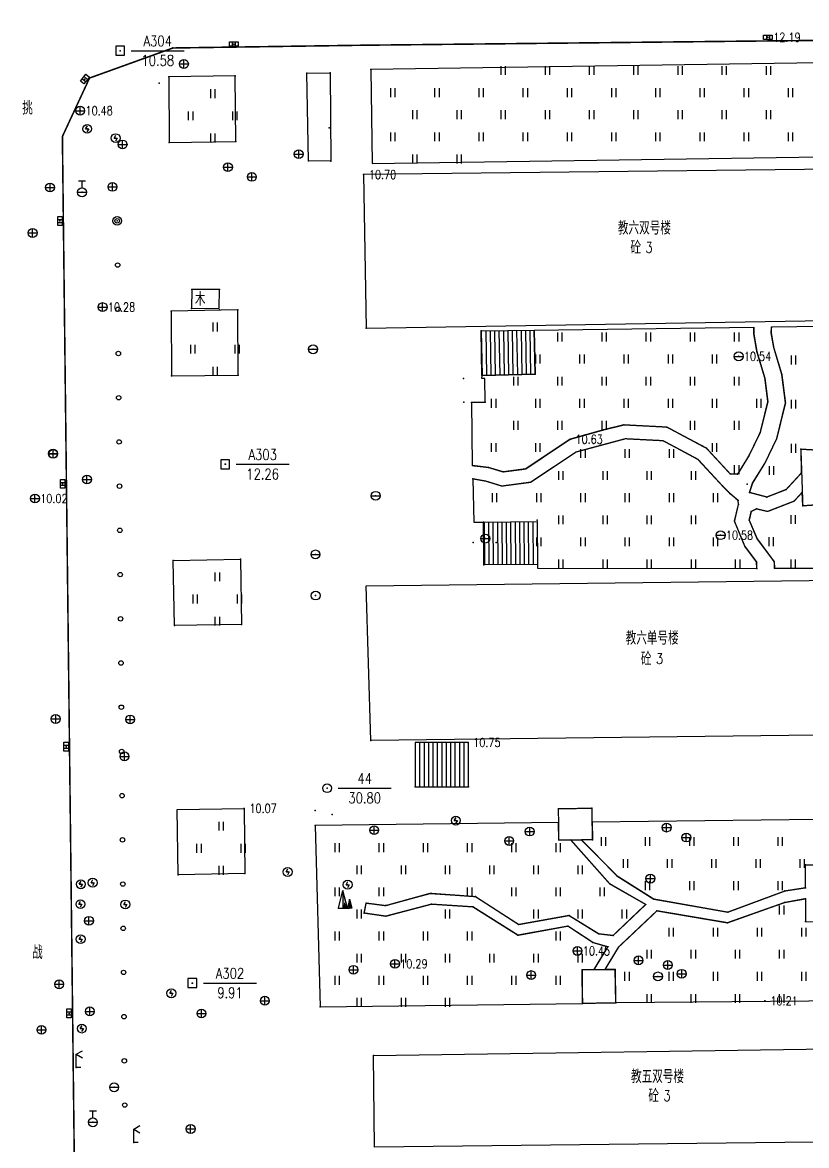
# Model space of a CAD drawing. Extents: x 940 to 2162, y 608 to 1562.
# Drawn here: x 1212.4 to 1301.1, y 1286.7 to 1413.7 of the extents above; entities that cross this region are included whole.
import ezdxf
from ezdxf.enums import TextEntityAlignment as Align

# ---------------------------------------------------------------- set-up
doc = ezdxf.new("R2010")
doc.units = 0
doc.header["$LTSCALE"] = 0.5
doc.header["$PDSIZE"] = 0.2
doc.linetypes.add('X3', pattern=[5, 4, -1])
doc.layers.get('0').update_dxf_attribs({"linetype": 'CONTINUOUS'})
doc.layers.add('ASSIST', color=7, linetype='CONTINUOUS', plot=False)
for name, color, linetype in [('DLDW', 11, 'CONTINUOUS'), ('DLSS', 4, 'CONTINUOUS'), ('GCD', 1, 'CONTINUOUS'), ('GXYZ', 2, 'CONTINUOUS'), ('JMD', 6, 'CONTINUOUS'), ('KZD', 1, 'CONTINUOUS'), ('ZBTZ', 3, 'CONTINUOUS'), ('ZDH', 1, 'CONTINUOUS')]:
    doc.layers.add(name, color=color, linetype=linetype)
doc.styles.add('HZ', font='rs.shx', dxfattribs={"width": 0.8, "bigfont": 'hztxt.shx'})
doc.linetypes.add('1161', pattern='A,0,[149,AAA.SHX,S=0.15,R=0,X=0,Y=0],-1.6', length=1.6)

# ---------------------------------------------------------------- blocks, each defined once
blk = doc.blocks.new('gc052')
for p, q in [((0, 3), (1.39, 3.8)), ((0, 3), (1.39, 2.2)), ((0, 0), (0, 3)), ((1, 0), (0, 0))]:
    blk.add_line(p, q)
blk = doc.blocks.new('*U21')
at = {"linetype": 'Continuous'}
for points in [[(1.33, 1.33), (2, 0), (1, 4)], [(1.33, 1.33), (1, 4), (1, 0)], [(1.33, 1.33), (1, 0), (2, 0)]]:
    blk.add_solid(points, dxfattribs=at)
blk = doc.blocks.new('*U20')
at = {"linetype": 'Continuous'}
for points in [[(2.67, 0.67), (2.5, 2), (2.5, 0)], [(2.67, 0.67), (3, 0), (2.5, 2)], [(2.67, 0.67), (2.5, 0), (3, 0)]]:
    blk.add_solid(points, dxfattribs=at)
blk = doc.blocks.new('gc021')
for p, q in [((2, 0), (1, 4)), ((1, 4), (1, 0)), ((1, 0), (2, 0)), ((2.5, 0), (2.5, 2)), ((2.5, 2), (3, 0)), ((3, 0), (2.5, 0))]:
    blk.add_line(p, q)
for points in [[(0, 0), (1, 4)], [(1, 4), (1, 0), (2, 0)], [(0, 0), (1, 0)], [(2.5, 2), (2, 0), (2.5, 0)]]:
    blk.add_lwpolyline(points)
at = {"linetype": 'Continuous'}
for name in ['*U21', '*U20']:
    blk.add_blockref(name, (0, 0), dxfattribs=at)
blk = doc.blocks.new('gc133')
for p, q in [((-0.8, 2.6), (0.8, 2.6)), ((0, 1), (0, 2.6)), ((-1, 0), (1, 0))]:
    blk.add_line(p, q)
blk.add_circle((0, 0), 1)
blk = doc.blocks.new('gc042')
blk.add_line((-1, 0), (1, 0))
blk.add_circle((0, 0), 1)
blk = doc.blocks.new('gc041')
for p, q in [((-1, 0.5), (1, 0.5)), ((-1, -0.5), (-1, 0.5)), ((-0.33, 0.5), (-0.33, -0.5)), ((0.33, 0.5), (0.33, -0.5)), ((1, 0.5), (1, -0.5)), ((1, -0.5), (-1, -0.5))]:
    blk.add_line(p, q)
blk = doc.blocks.new('gc043')
for p, q in [((-1, 0), (1, 0)), ((0, -1), (0, 1))]:
    blk.add_line(p, q)
blk.add_circle((0, 0), 1)
blk = doc.blocks.new('gc050')
for p, q in [((-0.35, 0), (0.05, 0.69)), ((-0.35, 0), (0.35, 0)), ((0.35, 0), (-0.06, -0.69))]:
    blk.add_line(p, q)
blk.add_circle((0, 0), 1)
blk = doc.blocks.new('gc188')
blk.add_circle((0, 0), 1)
blk = doc.blocks.new('gc170')
at = {"linetype": 'Continuous'}
blk.add_circle((0, 0), 0.5, dxfattribs=at)
blk = doc.blocks.new('GC200')
at = {"linetype": 'Continuous', "const_width": 0.2, "flags": 128}
blk.add_lwpolyline([(-0.1, 0, 1), (0.1, 0, 1)], format="xyb", close=True, dxfattribs=at)
blk = doc.blocks.new('gc257')
blk.add_circle((0, 0), 1)
blk.add_point((0, 0))
blk = doc.blocks.new('gc323')
at = {"flags": 128}
for points in [[(-0.5, 0), (-0.5, 2)], [(0.5, 0), (0.5, 2)]]:
    blk.add_lwpolyline(points, dxfattribs=at)
blk = doc.blocks.new('gc261')
blk.add_lwpolyline([(-1, -1), (1, -1), (1, 1), (-1, 1)], close=True)
blk.add_point((0, 0))

msp = doc.modelspace()

# ---------------------------------------------------------------- linework, layer by layer
at = {"layer": 'ASSIST', "linetype": 'Continuous', "flags": 128}
for points in [[(1264.29, 1378.8), (1270.3, 1378.9), (1270.39, 1373.9), (1264.38, 1373.77)], [(1264.55, 1357.19), (1270.62, 1357.24), (1270.66, 1352.39), (1264.58, 1352.35)], [(1256.83, 1327.25), (1262.86, 1327.25), (1262.86, 1332.27), (1256.83, 1332.27)]]:
    msp.add_lwpolyline(points, close=True, dxfattribs=at)
at = {"layer": 'DLSS', "linetype": 'Continuous', "const_width": 0.175, "flags": 128}
msp.add_lwpolyline([(1216.91, 1400.79), (1219.98, 1407.4), (1229.42, 1410.8), (1250.92, 1411.11), (1311.19, 1411.75), (1376.78, 1412.59), (1417.27, 1413.42), (1464.48, 1413.6), (1466.04, 1413.51), (1469.01, 1412.49), (1470.72, 1410.79), (1472.65, 1406.1), (1472.65, 1402.07), (1472.92, 1379.64), (1472.95, 1376.26), (1473.17, 1359.79), (1473.21, 1355.64), (1474.02, 1285.2)], dxfattribs=at)
at = {"layer": 'DLSS', "linetype": 'Continuous', "const_width": 0.175, "elevation": 10.24, "flags": 128}
msp.add_lwpolyline([(1334.91, 1208.64), (1333.13, 1205.64), (1231.83, 1204.43), (1225.12, 1206.48), (1221.87, 1209.53), (1220, 1212.53), (1219.11, 1216.6), (1219.04, 1217.81), (1216.91, 1400.79)], dxfattribs=at)
at = {"layer": 'DLSS', "linetype": 'X3', "const_width": 0.15, "elevation": 10.46, "flags": 128}
for points in [[(1263.3, 1363.57), (1265.13, 1363.36), (1266.77, 1362.86), (1269.34, 1363.19), (1274.36, 1366.55), (1278.12, 1367.6), (1280.45, 1368.18), (1285.3, 1367.93), (1289.79, 1365.53), (1292.46, 1362.64), (1293.31, 1362.62), (1294.62, 1364.76), (1295.86, 1367.32), (1296.71, 1370.79), (1296.38, 1373.46), (1295.47, 1376.47), (1295.13, 1378.44), (1295.13, 1379.16)], [(1300.62, 1360.56), (1299.69, 1359.55), (1296.7, 1358.39), (1295.44, 1358.68), (1294.83, 1358.38), (1294.61, 1357.42), (1295.51, 1355.28), (1297.45, 1352.69), (1297.46, 1351.97)]]:
    msp.add_lwpolyline(points, dxfattribs=at)
at = {"layer": 'DLSS', "linetype": 'X3', "flags": 128}
for points in [[(1297.12, 1379.14, 0.15, 0.15, 0), (1297.11, 1378.6, 0.15, 0.15, 0), (1297.4, 1376.92, 0.15, 0.15, 0), (1298.32, 1373.87, 0.15, 0.15, 0), (1298.73, 1370.67, 0.15, 0.15, 0), (1297.74, 1366.65, 0.15, 0.15, 0), (1296.37, 1363.81, 0.15, 0.15, 0), (1295, 1361.58, 0.15, 0.15, 0), (1294.66, 1360.54, 0.15, 0.15, 0), (1296.61, 1360.02, 0.15, 0.15, 0), (1298.79, 1360.86, 0.15, 0.15, 0), (1300.49, 1362.7, 0, 0, 0)], [(1295.48, 1351.95, 0.15, 0.15, 0), (1295.46, 1352.69, 0.15, 0.15, 0), (1294.11, 1354.48, 0.15, 0.15, 0), (1292.95, 1357.28, 0.15, 0.15, 0), (1293.39, 1359.18, 0.15, 0.15, 0), (1293.35, 1359.61, 0.15, 0.15, 0), (1293.14, 1359.83, 0.15, 0.15, 0), (1292.42, 1360.43, 0.15, 0.15, 0), (1291.58, 1361.29, 0.15, 0.15, 0), (1291.31, 1361.58, 0.15, 0.15, 0), (1288.82, 1364.28, 0.15, 0.15, 0), (1284.87, 1366.39, 0.15, 0.15, 0), (1280.6, 1366.61, 0.15, 0.15, 0), (1275.02, 1365.11, 0.15, 0.15, 0), (1269.9, 1361.69, 0.15, 0.15, 0), (1266.63, 1361.26, 0.15, 0.15, 0), (1264.81, 1361.82, 0.15, 0.15, 0), (1263.34, 1362.08, 0, 0, 0)], [(1274.42, 1321.24, 0.15, 0.15, 0), (1278.84, 1316.27, 0.15, 0.15, 0), (1282.91, 1313.95, 0.15, 0.15, 0), (1279.22, 1310.44, 0.15, 0.15, 0), (1277.62, 1310.62, 0.15, 0.15, 0), (1274.23, 1312.7, 0.15, 0.15, 0), (1268.54, 1311.68, 0.15, 0.15, 0), (1263.64, 1314.83, 0.15, 0.15, 0), (1258.52, 1315.2, 0.15, 0.15, 0), (1253.48, 1313.81, 0.15, 0.15, 0), (1251.27, 1314.1, 0.15, 0.15, 0), (1251.05, 1312.98, 0.15, 0.15, 0), (1253.51, 1312.62, 0.15, 0.15, 0), (1258.67, 1313.98, 0.15, 0.15, 0), (1263.33, 1313.68, 0.15, 0.15, 0), (1268.45, 1310.46, 0.15, 0.15, 0), (1274.11, 1311.5, 0.15, 0.15, 0), (1276.91, 1309.65, 0.15, 0.15, 0), (1278.63, 1309.15, 0.15, 0.15, 0), (1277.07, 1306.59, 0, 0, 0)], [(1275.64, 1321.25, 0.15, 0.15, 0), (1279.65, 1317.19, 0.15, 0.15, 0), (1283.84, 1314.55, 0.15, 0.15, 0), (1292.19, 1313.07, 0.15, 0.15, 0), (1298.66, 1315.47, 0.15, 0.15, 0), (1300.98, 1315.83, 0, 0, 0)], [(1278.31, 1306.59, 0.15, 0.15, 0), (1279.86, 1309.15, 0.15, 0.15, 0), (1284.18, 1313.23, 0.15, 0.15, 0), (1292.16, 1311.88, 0.15, 0.15, 0), (1298.61, 1314.16, 0.15, 0.15, 0), (1300.98, 1314.6, 0, 0, 0)]]:
    msp.add_lwpolyline(points, format="xyseb", dxfattribs=at)
at = {"layer": 'DLSS', "linetype": 'X3', "const_width": 0.15, "flags": 128}
for points, elevation in [([(1300.69, 1359.03), (1300.47, 1365.43), (1304.17, 1365.22), (1304.2, 1364.48), (1304.26, 1359.69), (1304.24, 1359.27)], 10.59), ([(1276.82, 1324.82), (1276.87, 1321.27), (1273.07, 1321.22), (1273.03, 1324.77)], 10.33), ([(1279.46, 1306.59), (1279.52, 1302.82), (1275.76, 1302.76), (1275.73, 1306.56)], 10.31)]:
    msp.add_lwpolyline(points, close=True, dxfattribs=dict(at, elevation=elevation))
at = {"layer": 'JMD', "linetype": 'Continuous'}
for p, q in [((1264.29, 1378.8), (1270.3, 1378.9)), ((1264.3, 1378.8), (1264.39, 1373.77)), ((1264.8, 1378.8), (1264.89, 1373.78)), ((1265.3, 1378.81), (1265.39, 1373.79)), ((1265.8, 1378.82), (1265.89, 1373.8)), ((1266.3, 1378.83), (1266.39, 1373.81)), ((1266.8, 1378.84), (1266.89, 1373.82)), ((1267.3, 1378.85), (1267.39, 1373.84)), ((1267.8, 1378.86), (1267.89, 1373.85)), ((1268.3, 1378.86), (1268.39, 1373.86)), ((1268.8, 1378.87), (1268.89, 1373.87)), ((1269.3, 1378.88), (1269.39, 1373.88)), ((1269.8, 1378.89), (1269.89, 1373.89)), ((1270.3, 1378.9), (1270.39, 1373.9)), ((1270.39, 1373.9), (1264.38, 1373.77)), ((1264.55, 1357.19), (1270.62, 1357.24)), ((1264.62, 1357.19), (1264.66, 1352.35)), ((1265.12, 1357.2), (1265.16, 1352.35)), ((1265.62, 1357.2), (1265.66, 1352.36)), ((1266.12, 1357.2), (1266.16, 1352.36)), ((1266.62, 1357.21), (1266.66, 1352.36)), ((1267.12, 1357.21), (1267.16, 1352.37)), ((1267.62, 1357.22), (1267.66, 1352.37)), ((1268.12, 1357.22), (1268.16, 1352.37)), ((1268.62, 1357.22), (1268.66, 1352.38)), ((1269.12, 1357.23), (1269.16, 1352.38)), ((1269.62, 1357.23), (1269.66, 1352.39)), ((1270.12, 1357.23), (1270.16, 1352.39)), ((1270.62, 1357.24), (1270.66, 1352.39)), ((1270.66, 1352.39), (1264.58, 1352.35)), ((1262.86, 1332.27), (1256.83, 1332.27)), ((1256.86, 1327.25), (1256.86, 1332.27)), ((1257.36, 1327.25), (1257.36, 1332.27)), ((1257.86, 1327.25), (1257.86, 1332.27)), ((1258.36, 1327.25), (1258.36, 1332.27)), ((1258.86, 1327.25), (1258.86, 1332.27)), ((1259.36, 1327.25), (1259.36, 1332.27)), ((1259.86, 1327.25), (1259.86, 1332.27)), ((1260.36, 1327.25), (1260.36, 1332.27)), ((1260.86, 1327.25), (1260.86, 1332.27)), ((1261.36, 1327.25), (1261.36, 1332.27)), ((1261.86, 1327.25), (1261.86, 1332.27)), ((1262.36, 1327.25), (1262.36, 1332.27)), ((1262.86, 1327.25), (1262.86, 1332.27)), ((1256.83, 1327.25), (1262.86, 1327.25))]:
    msp.add_line(p, q, dxfattribs=at)
at = {"layer": 'JMD', "linetype": 'Continuous', "flags": 128}
for points, elevation in [([(1314.19, 1397.22), (1250.99, 1396.48), (1251.28, 1379.1), (1314.48, 1380.17), (1314.19, 1397.22)], 14.32), ([(1251.79, 1332.47), (1251.28, 1349.97), (1317.04, 1350.76), (1317.21, 1336.85), (1311.67, 1336.78), (1311.71, 1333.19), (1251.79, 1332.47)], 10.73), ([(1252.11, 1296.85), (1308.78, 1297.68), (1308.77, 1301.11), (1315.05, 1301.18), (1315.23, 1287.22), (1252.21, 1286.51), (1252.11, 1296.85)], 10.68)]:
    msp.add_lwpolyline(points, close=True, dxfattribs=dict(at, elevation=elevation))
msp.add_lwpolyline([(1234.7, 1383.5), (1231.56, 1383.47), (1231.5, 1381.34), (1234.64, 1381.37)], close=True, dxfattribs=at)
at = {"layer": 'KZD', "linetype": 'Continuous'}
for p, q in [((1224.7, 1410.49), (1230.7, 1410.49)), ((1236.57, 1363.72), (1242.57, 1363.72)), ((1248.11, 1327.09), (1254.11, 1327.09)), ((1232.87, 1305.06), (1238.87, 1305.06))]:
    msp.add_line(p, q, dxfattribs=at)
at = {"layer": 'ZBTZ', "linetype": '1161', "flags": 128}
for points, elevation in [([(1315.48, 1398.68), (1315.21, 1409.3), (1251.81, 1408.37), (1251.96, 1397.75)], 14.43), ([(1228.94, 1407.55), (1229, 1400.13), (1236.54, 1400.24), (1236.46, 1407.64)], 10.89), ([(1263.33, 1362.07), (1263.46, 1357.16), (1264.55, 1357.19), (1270.62, 1357.24), (1270.66, 1352.39), (1270.66, 1351.97), (1295.48, 1351.95), (1295.46, 1352.69), (1294.11, 1354.48), (1292.95, 1357.28), (1293.39, 1359.18), (1293.35, 1359.61), (1293.14, 1359.83), (1292.42, 1360.43), (1291.58, 1361.29), (1291.31, 1361.58), (1288.82, 1364.28), (1284.87, 1366.39), (1280.6, 1366.61), (1275.02, 1365.11), (1269.9, 1361.69), (1266.63, 1361.26), (1264.81, 1361.82), (1263.34, 1362.08)], 10.46), ([(1229.46, 1352.85), (1237.06, 1353), (1237.17, 1345.6), (1229.58, 1345.49)], 10.16), ([(1237.47, 1324.81), (1237.55, 1317.43), (1230.01, 1317.3), (1229.88, 1324.67)], 10.07), ([(1275.76, 1302.76), (1275.73, 1306.56), (1277.07, 1306.59), (1278.63, 1309.15), (1276.91, 1309.65), (1274.11, 1311.5), (1268.45, 1310.46), (1263.33, 1313.68), (1258.67, 1313.98), (1253.51, 1312.62), (1251.05, 1312.98), (1251.27, 1314.1), (1253.48, 1313.81), (1258.52, 1315.2), (1263.64, 1314.83), (1268.54, 1311.68), (1274.23, 1312.7), (1277.62, 1310.62), (1279.22, 1310.44), (1282.91, 1313.95), (1278.84, 1316.27), (1274.42, 1321.24), (1273.07, 1321.22), (1273.05, 1323.2), (1245.51, 1322.88), (1246.08, 1302.37)], 10.21)]:
    msp.add_lwpolyline(points, close=True, dxfattribs=dict(at, elevation=elevation))
at = {"layer": 'ZBTZ', "linetype": 'Continuous', "elevation": 11.24, "flags": 128}
msp.add_lwpolyline([(1244.56, 1407.96), (1247.21, 1407.99), (1247.27, 1398), (1244.76, 1398.02)], close=True, dxfattribs=at)
at = {"layer": 'ZBTZ', "linetype": '1161', "flags": 128}
for points in [[(1229.2, 1381.05), (1229.26, 1373.74), (1236.81, 1373.8), (1236.76, 1381.2)], [(1263.3, 1363.57), (1263.22, 1370.74), (1264.73, 1370.76), (1264.7, 1373.44), (1264.38, 1373.44), (1264.39, 1373.77), (1270.39, 1373.9), (1270.3, 1378.88), (1295.13, 1379.24), (1295.13, 1379.16), (1295.13, 1378.44), (1295.47, 1376.47), (1296.38, 1373.46), (1296.71, 1370.79), (1295.86, 1367.32), (1294.62, 1364.76), (1293.31, 1362.62), (1292.46, 1362.64), (1289.79, 1365.53), (1285.3, 1367.93), (1280.45, 1368.18), (1278.12, 1367.6), (1274.36, 1366.55), (1269.34, 1363.19), (1266.77, 1362.86), (1265.13, 1363.36), (1263.3, 1363.57)], [(1297.12, 1379.27), (1305.75, 1379.39), (1305.87, 1374.41), (1313.45, 1374.6), (1313.52, 1364.58), (1304.2, 1364.48), (1304.2, 1365.22), (1300.47, 1365.43), (1300.49, 1362.7), (1298.79, 1360.86), (1296.61, 1360.02), (1294.66, 1360.54), (1295, 1361.58), (1296.37, 1363.81), (1297.74, 1366.65), (1298.73, 1370.67), (1298.32, 1373.87), (1297.4, 1376.92), (1297.11, 1378.6), (1297.12, 1379.14)], [(1313.62, 1359.79), (1304.26, 1359.69), (1304.24, 1359.27), (1300.69, 1359.03), (1300.62, 1360.56), (1299.69, 1359.55), (1296.7, 1358.39), (1295.44, 1358.68), (1294.83, 1358.38), (1294.61, 1357.42), (1295.51, 1355.28), (1297.45, 1352.69), (1297.46, 1351.97), (1313.62, 1351.97)], [(1302.27, 1318.44), (1302.33, 1323.54), (1276.84, 1323.24), (1276.87, 1321.27), (1275.64, 1321.25), (1279.65, 1317.19), (1283.84, 1314.55), (1292.19, 1313.07), (1298.66, 1315.47), (1300.98, 1315.83), (1300.99, 1318.43)], [(1300.98, 1314.6), (1301, 1312.02), (1304.94, 1312), (1304.9, 1312.8), (1314.45, 1312.84), (1314.49, 1303.11), (1279.52, 1302.82), (1279.46, 1306.59), (1278.31, 1306.59), (1279.86, 1309.15), (1284.18, 1313.23), (1292.16, 1311.88), (1298.61, 1314.16), (1300.98, 1314.6)]]:
    msp.add_lwpolyline(points, close=True, dxfattribs=at)
at = {"layer": 'ZDH', "linetype": 'Continuous'}
for p in [(1236.3, 1411.24, 10.88), (1250.92, 1411.11, 11.19), (1296.73, 1412.01, 12.19), (1229.42, 1410.8, 10.72), (1230.66, 1408.99, 10.93), (1219.46, 1407.28, 10.41), (1219.98, 1407.4, 10.43), (1228.94, 1407.55, 10.89), (1236.46, 1407.64, 11.06), (1244.56, 1407.96, 11.24), (1247.21, 1407.99, 11.31), (1251.81, 1408.37, 11.36), (1227.86, 1406.82, 10.83), (1218.92, 1403.71, 10.48), (1219.71, 1401.66, 10.48), (1247.1, 1401.77, 11.17), (1216.91, 1400.79, 10.26), (1222.93, 1400.61, 10.52), (1223.72, 1399.89, 10.52), (1229, 1400.13, 10.61), (1236.54, 1400.24, 10.74), (1243.65, 1398.79, 10.66), (1243.68, 1398.77, 10.66), (1235.64, 1397.32, 10.59), (1244.76, 1398.02, 10.59), (1247.27, 1398, 10.59), (1238.35, 1396.22, 10.6), (1238.38, 1396.2, 10.6), (1250.99, 1396.48, 10.7), (1215.51, 1395.02, 10.22), (1219.13, 1394.48, 9.75), (1222.57, 1395.09, 10.43), (1216.63, 1391.24, 10.15), (1223.11, 1391.25, 10.41), (1213.54, 1389.88, 10.21), (1231.56, 1383.47, 10.37), (1234.7, 1383.5, 10.4), (1221.46, 1381.5, 10.28), (1229.2, 1381.05, 10.33), (1229.21, 1381.05, 10.32), (1231.5, 1381.34, 10.34), (1234.67, 1381.2, 10.37), (1236.76, 1381.2, 10.39), (1251.28, 1379.1, 10.73), (1264.28, 1378.82, 10.75), (1264.29, 1378.8, 10.78), (1295.13, 1379.16, 10.59), (1295.13, 1378.44, 10.45), (1297.12, 1379.18, 10.61), (1245.27, 1376.73, 10.48), (1293.42, 1375.93, 10.54), (1295.47, 1376.47, 10.46), (1229.26, 1373.74, 10.27), (1229.29, 1373.72, 10.28), (1236.81, 1373.8, 10.32), (1262.29, 1373.41, 10.74), (1270.39, 1373.9, 10.56), (1296.38, 1373.46, 10.53), (1262.32, 1370.73, 10.75), (1263.21, 1370.72, 10.45), (1264.73, 1370.76, 10.43), (1296.71, 1370.79, 10.57), (1280.45, 1368.18, 10.54), (1285.3, 1367.93, 10.56), (1274.36, 1366.55, 10.63), (1278.12, 1367.6, 10.58), (1295.86, 1367.32, 10.63), (1289.79, 1365.53, 10.6), (1300.47, 1365.43, 10.62), (1215.85, 1364.93, 10.02), (1215.87, 1364.9, 10.02), (1294.62, 1364.76, 10.64), (1235.37, 1363.75, 10.27), (1263.3, 1363.59, 10.44), (1263.3, 1363.57, 10.46), (1265.13, 1363.36, 10.53), (1266.77, 1362.86, 10.52), (1269.34, 1363.19, 10.6), (1216.93, 1361.51, 9.96), (1219.69, 1362, 10.14), (1263.33, 1362.07, 10.46), (1263.34, 1362.08, 10.45), (1292.46, 1362.64, 10.58), (1293.31, 1362.62, 10.57), (1294.4, 1361.46, 10.57), (1300.49, 1362.7, 10.62), (1291.58, 1361.29, 10.58), (1292.42, 1360.43, 10.63), (1294.66, 1360.54, 10.51), (1298.79, 1360.86, 10.58), (1300.62, 1360.56, 10.63), (1213.81, 1359.85, 10.02), (1252.35, 1360.16, 10.75), (1293.14, 1359.83, 10.62), (1293.35, 1359.61, 10.61), (1293.39, 1359.18, 10.57), (1296.61, 1360.02, 10.61), (1300.69, 1359.03, 10.59), (1294.83, 1358.38, 10.56), (1295.44, 1358.68, 10.56), (1264.55, 1357.19, 10.45), (1270.62, 1357.39, 10.54), (1294.61, 1357.42, 10.56), (1264.76, 1355.32, 10.49), (1291.38, 1355.7, 10.58), (1295.51, 1355.28, 10.5), (1263.37, 1354.86, 10.46), (1265.97, 1354.86, 10.43), (1229.46, 1352.85, 10.16), (1237.06, 1353, 10.24), (1245.54, 1353.53, 10.42), (1295.46, 1352.69, 10.43), (1297.45, 1352.69, 10.43), (1264.58, 1352.35, 10.73), (1295.48, 1351.95, 10.71), (1297.46, 1351.97, 10.71), (1245.56, 1348.88, 10.4), (1229.58, 1345.49, 10.11), (1237.17, 1345.6, 10.21), (1216.15, 1334.92, 9.79), (1224.58, 1334.87, 9.98), (1251.79, 1332.47, 10.73), (1262.8, 1332.27, 10.75), (1217.34, 1331.79, 9.71), (1223.93, 1330.69, 9.93), (1256.83, 1327.25, 10.71), (1262.86, 1327.25, 10.49), (1246.85, 1327.09, -0.02), (1237.47, 1324.81, 10.07), (1276.82, 1324.82, 10.33), (1245.49, 1324.57, 10.18), (1247.42, 1324.11, 10.23), (1261.42, 1323.43, 10.29), (1245.51, 1322.88, 10.18), (1252.18, 1322.35, 10.33), (1269.78, 1322.19, 10.44), (1273.05, 1323.2, 10.34), (1285.27, 1322.64, 10.38), (1267.46, 1321.13, 10.45), (1276.87, 1321.27, 10.36), (1287.5, 1321.51, 10.4), (1300.99, 1318.43, 10.49), (1230.01, 1317.3, 9.95), (1237.55, 1317.43, 10.07), (1242.4, 1317.62, 10.18), (1279.65, 1317.19, 10.53), (1219, 1316.23, 9.79), (1220.34, 1316.41, 9.8), (1249.18, 1316.18, 10.52), (1278.84, 1316.27, 10.51), (1283.43, 1316.87, 10.48), (1300.98, 1315.83, 10.49), (1258.52, 1315.2, 10.53), (1263.64, 1314.83, 10.52), (1283.84, 1314.55, 10.54), (1298.66, 1315.47, 10.46), (1300.98, 1314.6, 10.47), (1218.95, 1313.98, 9.78), (1224.03, 1313.95, 9.83), (1248.15, 1313.53, 10.48), (1251.27, 1314.1, 10.51), (1253.48, 1313.81, 10.53), (1258.67, 1313.98, 10.53), (1263.33, 1313.68, 10.51), (1284.18, 1313.23, 10.51), (1298.61, 1314.16, 10.49), (1219.92, 1312.1, 9.77), (1251.05, 1312.98, 10.48), (1253.51, 1312.62, 10.5), (1274.23, 1312.7, 10.5), (1292.19, 1313.07, 10.4), (1301, 1312.02, 10.51), (1268.54, 1311.68, 10.52), (1274.11, 1311.5, 10.5), (1292.16, 1311.88, 10.44), (1218.97, 1310.02, 9.75), (1268.45, 1310.46, 10.45), (1276.91, 1309.65, 10.49), (1277.62, 1310.62, 10.53), (1279.22, 1310.44, 10.49), (1275.19, 1308.69, 10.45), (1278.63, 1309.15, 10.47), (1254.54, 1307.23, 10.29), (1282.09, 1307.62, 10.41), (1285.41, 1307.1, 10.29), (1249.84, 1306.56, 10.41), (1269.95, 1305.96, 10.31), (1275.73, 1306.56, 10.31), (1277.07, 1306.59, 10.31), (1279.46, 1306.59, 10.31), (1284.29, 1305.81, 10.31), (1286.98, 1306.11, 10.3), (1216.54, 1304.92, 9.59), (1231.61, 1305.04, 9.93), (1229.24, 1303.9, 9.86), (1239.81, 1303.06, 10.16), (1296.4, 1303.04, 10.21), (1220.01, 1301.86, 9.69), (1246.08, 1302.37, 10.21), (1275.76, 1302.76, 10.21), (1279.52, 1302.82, 10.18), (1217.66, 1301.63, 9.52), (1232.64, 1301.62, 9.97), (1214.54, 1299.77, 9.57), (1219.11, 1299.91, 9.66), (1252.11, 1296.85, 10.68), (1218.48, 1295.51, 9.62), (1222.76, 1293.27, 9.62), (1220.36, 1289.31, 9.53), (1231.42, 1288.56, 9.85), (1224.98, 1287.04, 9.59)]:
    msp.add_point(p, dxfattribs=at)

# ---------------------------------------------------------------- block references
at = {"layer": 'DLDW', "linetype": 'Continuous', "xscale": 0.5, "yscale": 0.5}
msp.add_blockref('gc021', (1248.15, 1313.53, 10.48), dxfattribs=at)
at = {"layer": 'DLSS', "linetype": 'Continuous', "xscale": 0.5, "yscale": 0.5}
for p in [(1218.48, 1295.51, 9.62), (1224.98, 1287.04, 9.59)]:
    msp.add_blockref('gc052', p, dxfattribs=at)
at = {"layer": 'GCD', "linetype": 'Continuous'}
ref = msp.add_blockref('GC200', (1296.73, 1412.01, 12.19), dxfattribs=dict(at, xscale=0.5, yscale=0.5, zscale=0.5))
ref.add_attrib('height', '12.19', dxfattribs={"linetype": 'Continuous', "height": 1, "style": 'HZ', "width": 0.8}).set_placement((1297.34, 1412.01, 12.19), align=Align.MIDDLE_LEFT)
ref = msp.add_blockref('GC200', (1218.92, 1403.71, 10.48), dxfattribs=dict(at, xscale=0.5, yscale=0.5, zscale=0.5))
ref.add_attrib('height', '10.48', dxfattribs={"linetype": 'Continuous', "height": 1, "style": 'HZ', "width": 0.8}).set_placement((1219.53, 1403.71, 10.48), align=Align.MIDDLE_LEFT)
ref = msp.add_blockref('GC200', (1250.99, 1396.48, 10.7), dxfattribs=dict(at, xscale=0.5, yscale=0.5, zscale=0.5))
ref.add_attrib('height', '10.70', dxfattribs={"linetype": 'Continuous', "height": 1, "style": 'HZ', "width": 0.8}).set_placement((1251.59, 1396.48, 10.7), align=Align.MIDDLE_LEFT)
ref = msp.add_blockref('GC200', (1221.46, 1381.5, 10.28), dxfattribs=dict(at, xscale=0.5, yscale=0.5, zscale=0.5))
ref.add_attrib('height', '10.28', dxfattribs={"linetype": 'Continuous', "height": 1, "style": 'HZ', "width": 0.8}).set_placement((1222.06, 1381.5, 10.28), align=Align.MIDDLE_LEFT)
ref = msp.add_blockref('GC200', (1293.42, 1375.93, 10.54), dxfattribs=dict(at, xscale=0.5, yscale=0.5, zscale=0.5))
ref.add_attrib('height', '10.54', dxfattribs={"linetype": 'Continuous', "height": 1, "style": 'HZ', "width": 0.8}).set_placement((1294.02, 1375.93, 10.54), align=Align.MIDDLE_LEFT)
ref = msp.add_blockref('GC200', (1274.36, 1366.55, 10.63), dxfattribs=dict(at, xscale=0.5, yscale=0.5, zscale=0.5))
ref.add_attrib('height', '10.63', dxfattribs={"linetype": 'Continuous', "height": 1, "style": 'HZ', "width": 0.8}).set_placement((1274.96, 1366.55, 10.63), align=Align.MIDDLE_LEFT)
ref = msp.add_blockref('GC200', (1213.81, 1359.85, 10.02), dxfattribs=dict(at, xscale=0.5, yscale=0.5, zscale=0.5))
ref.add_attrib('height', '10.02', dxfattribs={"linetype": 'Continuous', "height": 1, "style": 'HZ', "width": 0.8}).set_placement((1214.41, 1359.85, 10.02), align=Align.MIDDLE_LEFT)
ref = msp.add_blockref('GC200', (1291.38, 1355.7, 10.58), dxfattribs=dict(at, xscale=0.5, yscale=0.5, zscale=0.5))
ref.add_attrib('height', '10.58', dxfattribs={"linetype": 'Continuous', "height": 1, "style": 'HZ', "width": 0.8}).set_placement((1291.98, 1355.7, 10.58), align=Align.MIDDLE_LEFT)
ref = msp.add_blockref('GC200', (1262.8, 1332.27, 10.75), dxfattribs=dict(at, xscale=0.5, yscale=0.5, zscale=0.5))
ref.add_attrib('height', '10.75', dxfattribs={"linetype": 'Continuous', "height": 1, "style": 'HZ', "width": 0.8}).set_placement((1263.4, 1332.27, 10.75), align=Align.MIDDLE_LEFT)
ref = msp.add_blockref('GC200', (1237.47, 1324.81, 10.07), dxfattribs=dict(at, xscale=0.5, yscale=0.5, zscale=0.5))
ref.add_attrib('height', '10.07', dxfattribs={"linetype": 'Continuous', "height": 1, "style": 'HZ', "width": 0.8}).set_placement((1238.07, 1324.81, 10.07), align=Align.MIDDLE_LEFT)
ref = msp.add_blockref('GC200', (1275.19, 1308.69, 10.45), dxfattribs=dict(at, xscale=0.5, yscale=0.5, zscale=0.5))
ref.add_attrib('height', '10.45', dxfattribs={"linetype": 'Continuous', "height": 1, "style": 'HZ', "width": 0.8}).set_placement((1275.79, 1308.69, 10.45), align=Align.MIDDLE_LEFT)
ref = msp.add_blockref('GC200', (1254.54, 1307.23, 10.29), dxfattribs=dict(at, xscale=0.5, yscale=0.5, zscale=0.5))
ref.add_attrib('height', '10.29', dxfattribs={"linetype": 'Continuous', "height": 1, "style": 'HZ', "width": 0.8}).set_placement((1255.14, 1307.23, 10.29), align=Align.MIDDLE_LEFT)
ref = msp.add_blockref('GC200', (1296.4, 1303.04, 10.21), dxfattribs=dict(at, xscale=0.5, yscale=0.5, zscale=0.5))
ref.add_attrib('height', '10.21', dxfattribs={"linetype": 'Continuous', "height": 1, "style": 'HZ', "width": 0.8}).set_placement((1297.01, 1303.04, 10.21), align=Align.MIDDLE_LEFT)
at = {"layer": 'GXYZ', "linetype": 'Continuous', "xscale": 0.5, "yscale": 0.5}
for name, p in [('gc041', (1296.73, 1412.01, 12.19)), ('gc041', (1236.3, 1411.24, 10.88)), ('gc043', (1230.66, 1408.99, 10.93)), ('gc043', (1218.92, 1403.71, 10.48)), ('gc050', (1219.71, 1401.66, 10.48)), ('gc050', (1222.93, 1400.61, 10.52)), ('gc043', (1223.72, 1399.89, 10.52)), ('gc043', (1243.65, 1398.79, 10.66)), ('gc043', (1235.64, 1397.32, 10.59)), ('gc133', (1219.13, 1394.48, 9.75)), ('gc043', (1238.35, 1396.22, 10.6)), ('gc043', (1215.51, 1395.02, 10.22)), ('gc043', (1222.57, 1395.09, 10.43)), ('gc188', (1223.11, 1391.25, 10.41)), ('gc043', (1213.54, 1389.88, 10.21)), ('gc043', (1221.46, 1381.5, 10.28)), ('gc042', (1245.27, 1376.73, 10.48)), ('gc042', (1293.42, 1375.93, 10.54)), ('gc043', (1215.85, 1364.93, 10.02)), ('gc043', (1215.87, 1364.9, 10.02)), ('gc043', (1219.69, 1362, 10.14)), ('gc043', (1213.81, 1359.85, 10.02)), ('gc042', (1252.35, 1360.16, 10.75)), ('gc042', (1264.76, 1355.32, 10.49)), ('gc042', (1291.38, 1355.7, 10.58)), ('gc042', (1245.54, 1353.53, 10.42)), ('gc188', (1245.56, 1348.88, 10.4)), ('gc043', (1216.15, 1334.92, 9.79)), ('gc043', (1224.58, 1334.87, 9.98)), ('gc043', (1223.93, 1330.69, 9.93)), ('gc050', (1261.42, 1323.43, 10.29)), ('gc043', (1252.18, 1322.35, 10.33)), ('gc043', (1269.78, 1322.19, 10.44)), ('gc043', (1285.27, 1322.64, 10.38)), ('gc043', (1267.46, 1321.13, 10.45)), ('gc043', (1287.5, 1321.51, 10.4)), ('gc050', (1242.4, 1317.62, 10.18)), ('gc043', (1283.43, 1316.87, 10.48)), ('gc050', (1219, 1316.23, 9.79)), ('gc050', (1220.34, 1316.41, 9.8)), ('gc050', (1249.18, 1316.18, 10.52)), ('gc050', (1218.95, 1313.98, 9.78)), ('gc050', (1224.03, 1313.95, 9.83)), ('gc043', (1219.92, 1312.1, 9.77)), ('gc050', (1218.97, 1310.02, 9.75)), ('gc043', (1275.19, 1308.69, 10.45)), ('gc043', (1282.09, 1307.62, 10.41)), ('gc043', (1249.84, 1306.56, 10.41)), ('gc043', (1254.54, 1307.23, 10.29)), ('gc043', (1285.41, 1307.1, 10.29)), ('gc042', (1285.41, 1307.1, 10.29)), ('gc043', (1269.95, 1305.96, 10.31)), ('gc042', (1284.29, 1305.81, 10.31)), ('gc043', (1286.98, 1306.11, 10.3)), ('gc043', (1216.54, 1304.92, 9.59)), ('gc050', (1229.24, 1303.9, 9.86)), ('gc043', (1239.81, 1303.06, 10.16)), ('gc043', (1220.01, 1301.86, 9.69)), ('gc043', (1232.64, 1301.62, 9.97)), ('gc043', (1214.54, 1299.77, 9.57)), ('gc050', (1219.11, 1299.91, 9.66)), ('gc042', (1222.76, 1293.27, 9.62)), ('gc133', (1220.36, 1289.31, 9.53)), ('gc043', (1231.42, 1288.56, 9.85))]:
    msp.add_blockref(name, p, dxfattribs=at)
at = {"layer": 'GXYZ', "linetype": 'Continuous'}
for p, xscale, yscale, rotation in [((1219.46, 1407.28, 10.41), 0.4999999999999994, 0.4999999999999994, 51.09629549000262), ((1216.63, 1391.24, 10.15), 0.5, 0.5, 90), ((1216.93, 1361.51, 9.96), 0.5, 0.5, 90), ((1217.34, 1331.79, 9.71), 0.5, 0.5, 90), ((1217.66, 1301.63, 9.52), 0.5, 0.5, 90)]:
    msp.add_blockref('gc041', p, dxfattribs=dict(at, xscale=xscale, yscale=yscale, rotation=rotation))
at = {"layer": 'KZD', "linetype": 'Continuous', "xscale": 0.5, "yscale": 0.5}
for name, p in [('gc261', (1223.45, 1410.49, 10.58)), ('gc261', (1235.32, 1363.72, 12.26)), ('gc257', (1246.86, 1327.09, 30.8)), ('gc261', (1231.62, 1305.06, 9.91))]:
    msp.add_blockref(name, p, dxfattribs=at)
at = {"layer": 'ZBTZ', "linetype": 'Continuous', "xscale": 0.5, "yscale": 0.5}
for p in [(1266.81, 1407.75), (1271.81, 1407.75), (1276.81, 1407.75), (1281.81, 1407.75), (1286.81, 1407.75), (1291.81, 1407.75), (1296.81, 1407.75), (1233.94, 1405.13), (1254.31, 1405.25), (1259.31, 1405.25), (1264.31, 1405.25), (1269.31, 1405.25), (1274.31, 1405.25), (1279.31, 1405.25), (1284.31, 1405.25), (1289.31, 1405.25), (1294.31, 1405.25), (1299.31, 1405.25), (1231.44, 1402.63), (1236.44, 1402.63), (1256.81, 1402.75), (1261.81, 1402.75), (1266.81, 1402.75), (1271.81, 1402.75), (1276.81, 1402.75), (1281.81, 1402.75), (1286.81, 1402.75), (1291.81, 1402.75), (1296.81, 1402.75), (1233.94, 1400.13), (1254.31, 1400.25), (1259.31, 1400.25), (1264.31, 1400.25), (1269.31, 1400.25), (1274.31, 1400.25), (1279.31, 1400.25), (1284.31, 1400.25), (1289.31, 1400.25), (1294.31, 1400.25), (1299.31, 1400.25), (1256.81, 1397.75), (1261.81, 1397.75), (1234.2, 1378.74), (1273.22, 1377.62), (1278.22, 1377.62), (1283.22, 1377.62), (1288.22, 1377.62), (1293.22, 1377.62), (1231.7, 1376.24), (1236.7, 1376.24), (1270.72, 1375.12), (1275.72, 1375.12), (1280.72, 1375.12), (1285.72, 1375.12), (1290.72, 1375.12), (1299.66, 1375.02), (1234.2, 1373.74), (1268.22, 1372.62), (1273.22, 1372.62), (1278.22, 1372.62), (1283.22, 1372.62), (1288.22, 1372.62), (1293.22, 1372.62), (1265.72, 1370.12), (1270.72, 1370.12), (1275.72, 1370.12), (1280.72, 1370.12), (1285.72, 1370.12), (1290.72, 1370.12), (1295.72, 1370.12), (1299.66, 1370.02), (1268.22, 1367.62), (1273.22, 1367.62), (1278.22, 1367.62), (1288.22, 1367.62), (1293.22, 1367.62), (1265.72, 1365.12), (1270.72, 1365.12), (1275.83, 1364.45), (1280.83, 1364.45), (1285.83, 1364.45), (1290.72, 1365.12), (1299.66, 1365.02), (1273.33, 1361.95), (1278.33, 1361.95), (1283.33, 1361.95), (1288.33, 1361.95), (1293.22, 1362.62), (1297.16, 1362.52), (1265.83, 1359.45), (1270.83, 1359.45), (1275.83, 1359.45), (1280.83, 1359.45), (1285.83, 1359.45), (1290.83, 1359.45), (1273.33, 1356.95), (1278.33, 1356.95), (1283.33, 1356.95), (1288.33, 1356.95), (1299.61, 1356.97), (1270.83, 1354.45), (1275.83, 1354.45), (1280.83, 1354.45), (1285.83, 1354.45), (1290.83, 1354.45), (1297.11, 1354.47), (1273.33, 1351.95), (1278.33, 1351.95), (1283.33, 1351.95), (1288.33, 1351.95), (1293.33, 1351.95), (1299.61, 1351.97), (1234.46, 1350.49), (1231.96, 1347.99), (1236.96, 1347.99), (1234.46, 1345.49), (1234.88, 1322.3), (1248.01, 1319.87), (1253.01, 1319.87), (1258.01, 1319.87), (1263.01, 1319.87), (1268.01, 1319.87), (1273.01, 1319.87), (1278.14, 1320.57), (1283.14, 1320.57), (1288.14, 1320.57), (1293.14, 1320.57), (1298.14, 1320.57), (1232.38, 1319.8), (1237.38, 1319.8), (1234.88, 1317.3), (1250.51, 1317.37), (1255.51, 1317.37), (1260.51, 1317.37), (1265.51, 1317.37), (1270.51, 1317.37), (1275.51, 1317.37), (1280.64, 1318.07), (1285.64, 1318.07), (1290.64, 1318.07), (1295.64, 1318.07), (1300.64, 1318.07), (1248.01, 1314.87), (1253.01, 1314.87), (1263.01, 1314.87), (1268.01, 1314.87), (1273.01, 1314.87), (1278.01, 1314.87), (1283.14, 1315.57), (1288.14, 1315.57), (1293.14, 1315.57), (1298.14, 1315.57), (1250.51, 1312.37), (1260.51, 1312.37), (1270.51, 1312.37), (1275.51, 1312.37), (1280.51, 1312.37), (1298.31, 1312.82), (1248.01, 1309.87), (1253.01, 1309.87), (1258.01, 1309.87), (1263.01, 1309.87), (1273.01, 1309.87), (1285.81, 1310.32), (1290.81, 1310.32), (1295.81, 1310.32), (1300.81, 1310.32), (1250.51, 1307.37), (1255.51, 1307.37), (1260.51, 1307.37), (1265.51, 1307.37), (1270.51, 1307.37), (1275.51, 1307.37), (1283.31, 1307.82), (1288.31, 1307.82), (1293.31, 1307.82), (1298.31, 1307.82), (1248.01, 1304.87), (1253.01, 1304.87), (1258.01, 1304.87), (1263.01, 1304.87), (1268.01, 1304.87), (1273.01, 1304.87), (1280.81, 1305.32), (1285.81, 1305.32), (1290.81, 1305.32), (1295.81, 1305.32), (1300.81, 1305.32), (1250.51, 1302.37), (1255.51, 1302.37), (1260.51, 1302.37), (1283.31, 1302.82), (1288.31, 1302.82), (1293.31, 1302.82), (1298.31, 1302.82)]:
    msp.add_blockref('gc323', p, dxfattribs=at)
at = {"layer": 'ZBTZ', "linetype": 'Continuous', "xscale": 0.4999999999999999, "yscale": 0.5, "rotation": 270.4859755593662}
for p in [(1223.11, 1391.25), (1223.16, 1386.25), (1223.2, 1381.25), (1223.24, 1376.25), (1223.28, 1371.25), (1223.33, 1366.25), (1223.37, 1361.25), (1223.41, 1356.25), (1223.45, 1351.25), (1223.49, 1346.25), (1223.54, 1341.25), (1223.58, 1336.25), (1223.62, 1331.25), (1223.66, 1326.25), (1223.71, 1321.25), (1223.75, 1316.25), (1223.79, 1311.25), (1223.83, 1306.26), (1223.88, 1301.26), (1223.92, 1296.26), (1223.96, 1291.26)]:
    msp.add_blockref('gc170', p, dxfattribs=at)

# ---------------------------------------------------------------- texts
at = {"layer": 'DLSS', "linetype": 'Continuous', "style": 'HZ', "width": 0.8}
for s, p in [('挑', (1212.36, 1403.27)), ('战', (1213.48, 1307.78))]:
    msp.add_text(s, height=1.5, dxfattribs=at).set_placement(p)
at = {"layer": 'JMD', "linetype": 'Continuous', "style": 'HZ', "width": 0.8}
for s, p in [('教六双号楼', (1282.76, 1390.52)), ('教六单号楼', (1283.64, 1344.15)), ('教五双号楼', (1284.24, 1294.57))]:
    msp.add_text(s, height=1.5, dxfattribs=at).set_placement(p, align=Align.MIDDLE)
for s, p in [('砼', (1282.38, 1388.24)), ('木', (1233.1, 1382.42)), ('砼', (1283.56, 1341.74)), ('砼', (1284.41, 1292.32))]:
    msp.add_text(s, height=1.5, dxfattribs=at).set_placement(p, align=Align.MIDDLE_RIGHT)
for p in [(1282.88, 1388.24), (1284.06, 1341.74), (1284.91, 1292.32)]:
    msp.add_text('3', height=1.2, dxfattribs=at).set_placement(p, align=Align.MIDDLE_LEFT)
at = {"layer": 'KZD', "linetype": 'Continuous', "style": 'HZ', "width": 0.8}
for s, p in [('A304', (1227.7, 1411.59)), ('10.58', (1227.7, 1409.39)), ('A303', (1239.57, 1364.82)), ('12.26', (1239.57, 1362.62)), ('44', (1251.11, 1328.19)), ('30.80', (1251.11, 1325.99)), ('A302', (1235.87, 1306.16)), ('9.91', (1235.87, 1303.96))]:
    msp.add_text(s, height=1.2, dxfattribs=at).set_placement(p, align=Align.MIDDLE)

doc.saveas('drawing.dxf')
